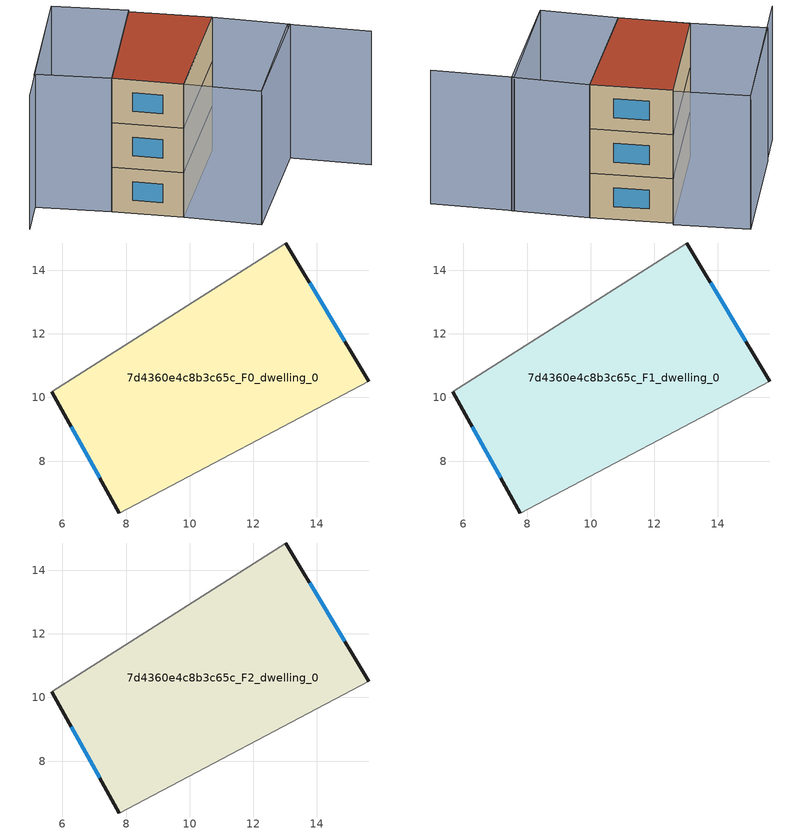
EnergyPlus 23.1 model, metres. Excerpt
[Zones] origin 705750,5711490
7d4360e4c8b3c65c_F0_dwelling_0
 floor ground (EU_floor_Construction): 13.02,14.86 15.63,10.51 7.78,6.37 5.67,10.18 z0
 wall outside (EU_wall_Construction): 15.63,10.51 13.02,14.86 / 5.67,10.18 7.78,6.37 z0:3
 wall adiabatic (EU_wall_Construction): 7.78,6.37 15.63,10.51 / 13.02,14.86 5.67,10.18 z0:3
 window (EU_Window_Construction): 14.87,11.76 13.78,13.6 / 6.28,9.08 7.17,7.47 z0.87:2.13
7d4360e4c8b3c65c_F1_dwelling_0
 floor to 7d4360e4c8b3c65c_F0_dwelling_0 (EU_floor_Construction): 13.02,14.86 15.63,10.51 7.78,6.37 5.67,10.18 z3
 wall outside (EU_wall_Construction): 15.63,10.51 13.02,14.86 / 5.67,10.18 7.78,6.37 z3:6
 wall adiabatic (EU_wall_Construction): 7.78,6.37 15.63,10.51 / 13.02,14.86 5.67,10.18 z3:6
 window (EU_Window_Construction): 14.87,11.76 13.78,13.6 / 6.28,9.08 7.17,7.47 z3.87:5.13
7d4360e4c8b3c65c_F2_dwelling_0
 floor to 7d4360e4c8b3c65c_F1_dwelling_0 (EU_floor_Construction): 13.02,14.86 15.63,10.51 7.78,6.37 5.67,10.18 z6
 wall outside (EU_wall_Construction): 15.63,10.51 13.02,14.86 / 5.67,10.18 7.78,6.37 z6:9
 wall adiabatic (EU_wall_Construction): 7.78,6.37 15.63,10.51 / 13.02,14.86 5.67,10.18 z6:9
 window (EU_Window_Construction): 14.87,11.76 13.78,13.6 / 6.28,9.08 7.17,7.47 z6.87:8.13
 roof outside (EU_roof_Construction): 15.63,10.51 13.02,14.86 5.67,10.18 7.78,6.37 z9
shading: 10.09,2.2 17.75,6.41 / 17.75,6.41 20.19,1.97 / 7.78,6.37 15.63,10.51 / 15.63,10.51 17.85,6.29 / 17.85,6.29 10.01,2.15 / 10.01,2.15 7.78,6.37 / 13.18,14.96 5.67,10.18 / 5.67,10.18 3.16,14.13 / 3.16,14.13 10.67,18.9 / 10.67,18.9 13.18,14.96 / 10.67,18.9 0.82,12.56 z0:9
[Building]
EU S2 Campaign: North Axis=0; Terrain=City; Solar Distribution=FullExterior
[Site:Location]
London: Latitude=51.5; Longitude=-0.5; Time Zone=0; Elevation=25
[SizingPeriod:WeatherFileDays]
AnnualSizingPeriod: Begin Month=1; Begin Day of Month=1; End Month=12; End Day of Month=31; Day of Week for Start Day=Monday; Use Weather File Daylight Saving Period=No; Use Weather File Rain and Snow Indicators=No
[MATERIAL]
EU_InternalMass_Material: Roughness=MediumRough; Thickness=0.1; Conductivity=1; Density=1800; Specific Heat=900; Thermal Absorptance=0.9; Solar Absorptance=0.7; Visible Absorptance=0.7
[MATERIAL:NOMASS] Roughness=MediumRough; Thermal Absorptance=0.9; Solar Absorptance=0.7; Visible Absorptance=0.7
Name | Thermal Resistance
EU_wall_NoMass | 0.724719
EU_roof_NoMass | 2.98947
EU_floor_NoMass | 2.39157
[WINDOWMATERIAL:SIMPLEGLAZINGSYSTEM]
EU_Window_SimpleGlazing: UFactor=2.63425; Solar Heat Gain Coefficient=0.76; Visible Transmittance=0.76
[CONSTRUCTION]
EU_wall_Construction: EU_wall_NoMass
EU_roof_Construction: EU_roof_NoMass
EU_floor_Construction: EU_floor_NoMass
EU_Window_Construction: EU_Window_SimpleGlazing
EU_InternalMass_Construction: EU_InternalMass_Material
[ZONE] Type=1; Multiplier=1; Ceiling Height=autocalculate; Floor Area=autocalculate; Part of Total Floor Area=Yes
Name | Volume
7d4360e4c8b3c65c_F0_dwelling_0 | 124.18
7d4360e4c8b3c65c_F1_dwelling_0; 7d4360e4c8b3c65c_F2_dwelling_0 | 124.179
[INTERNALMASS] Construction=EU_InternalMass_Construction; Surface Area=41.3931
Name | Zone or ZoneList
7d4360e4c8b3c65c_F0_dwelling_0_EU_InternalMass | 7d4360e4c8b3c65c_F0_dwelling_0
7d4360e4c8b3c65c_F1_dwelling_0_EU_InternalMass | 7d4360e4c8b3c65c_F1_dwelling_0
7d4360e4c8b3c65c_F2_dwelling_0_EU_InternalMass | 7d4360e4c8b3c65c_F2_dwelling_0
[OTHEREQUIPMENT] Fuel Type=Electricity; Design Level Calculation Method=Watts/Area; Power per Zone Floor Area=1; Fraction Latent=0; Fraction Radiant=0; Fraction Lost=0; Carbon Dioxide Generation Rate=0; EndUse Subcategory=EU_Step8_InternalGains
Name | Zone or ZoneList or Space or SpaceList | Schedule
EU_Step8_InternalGain_7d4360e4c8b3c65c_F0_dwelling_0_f000 | 7d4360e4c8b3c65c_F0_dwelling_0 | EU_Step8_GainSchedule_7d4360e4c8b3c65c_F0_dwelling_0_f000
EU_Step8_InternalGain_7d4360e4c8b3c65c_F1_dwelling_0_f000 | 7d4360e4c8b3c65c_F1_dwelling_0 | EU_Step8_GainSchedule_7d4360e4c8b3c65c_F1_dwelling_0_f000
EU_Step8_InternalGain_7d4360e4c8b3c65c_F2_dwelling_0_f000 | 7d4360e4c8b3c65c_F2_dwelling_0 | EU_Step8_GainSchedule_7d4360e4c8b3c65c_F2_dwelling_0_f000
[ZONEVENTILATION:DESIGNFLOWRATE] Schedule=EU_AlwaysOn; Design Flow Rate Calculation Method=AirChanges/Hour; Air Changes per Hour=0.418135; Ventilation Type=Natural; Fan Pressure Rise=0; Fan Total Efficiency=1; Constant Term Coefficient=1; Temperature Term Coefficient=0; Velocity Term Coefficient=0; Velocity Squared Term Coefficient=0; Minimum Indoor Temperature=-100; Maximum Indoor Temperature=100; Delta Temperature=-100; Minimum Outdoor Temperature=-100; Maximum Outdoor Temperature=100; Maximum Wind Speed=40
Name | Zone or ZoneList or Space or SpaceList
EU_ConstantAir_7d4360e4c8b3c65c_F0_dwelling_0 | 7d4360e4c8b3c65c_F0_dwelling_0
EU_ConstantAir_7d4360e4c8b3c65c_F1_dwelling_0 | 7d4360e4c8b3c65c_F1_dwelling_0
EU_ConstantAir_7d4360e4c8b3c65c_F2_dwelling_0 | 7d4360e4c8b3c65c_F2_dwelling_0
[HVACTEMPLATE:THERMOSTAT] Constant Heating Setpoint=20; Constant Cooling Setpoint=50
EU_HeatOnly_7d4360e4c8b3c65c_F0_dwelling_0; EU_HeatOnly_7d4360e4c8b3c65c_F1_dwelling_0; EU_HeatOnly_7d4360e4c8b3c65c_F2_dwelling_0
[HVACTEMPLATE:ZONE:IDEALLOADSAIRSYSTEM] System Availability Schedule=EU_AlwaysOn; Maximum Heating Supply Air Temperature=50; Minimum Cooling Supply Air Temperature=13; Maximum Heating Supply Air Humidity Ratio=0.0156; Minimum Cooling Supply Air Humidity Ratio=0.0077; Heating Limit=NoLimit; Cooling Limit=NoLimit; Heating Availability Schedule=EU_AlwaysOn; Cooling Availability Schedule=EU_CoolingOff; Dehumidification Control Type=ConstantSensibleHeatRatio; Cooling Sensible Heat Ratio=0.7; Dehumidification Setpoint=60; Humidification Control Type=None; Humidification Setpoint=30; Outdoor Air Method=None; Outdoor Air Flow Rate per Person=0.00944; Outdoor Air Flow Rate per Zone Floor Area=0; Outdoor Air Flow Rate per Zone=0; Demand Controlled Ventilation Type=None; Outdoor Air Economizer Type=NoEconomizer; Heat Recovery Type=None; Sensible Heat Recovery Effectiveness=0.7; Latent Heat Recovery Effectiveness=0.65
Name | Template Thermostat
7d4360e4c8b3c65c_F0_dwelling_0 | EU_HeatOnly_7d4360e4c8b3c65c_F0_dwelling_0
7d4360e4c8b3c65c_F1_dwelling_0 | EU_HeatOnly_7d4360e4c8b3c65c_F1_dwelling_0
7d4360e4c8b3c65c_F2_dwelling_0 | EU_HeatOnly_7d4360e4c8b3c65c_F2_dwelling_0
[SIZING:ZONE] Zone Cooling Design Supply Air Temperature Input Method=SupplyAirTemperature; Zone Cooling Design Supply Air Temperature=13; Zone Heating Design Supply Air Temperature Input Method=SupplyAirTemperature; Zone Heating Design Supply Air Temperature=50; Zone Cooling Design Supply Air Humidity Ratio=0.008; Zone Heating Design Supply Air Humidity Ratio=0.008; Cooling Design Air Flow Method=DesignDay; Cooling Design Air Flow Rate=0; Cooling Minimum Air Flow per Zone Floor Area=0.000762; Cooling Minimum Air Flow=0; Cooling Minimum Air Flow Fraction=0.2; Heating Design Air Flow Method=DesignDay; Heating Design Air Flow Rate=0; Heating Maximum Air Flow per Zone Floor Area=0.002032; Heating Maximum Air Flow=0.141576; Heating Maximum Air Flow Fraction=0.3; Account for Dedicated Outdoor Air System=No; Dedicated Outdoor Air System Control Strategy=NeutralSupplyAir; Dedicated Outdoor Air Low Setpoint Temperature for Design=autosize; Dedicated Outdoor Air High Setpoint Temperature for Design=autosize; Zone Load Sizing Method=Sensible Load Only No Latent Load; Zone Latent Cooling Design Supply Air Humidity Ratio Input Method=HumidityRatioDifference; Zone Cooling Design Supply Air Humidity Ratio Difference=0.005; Zone Latent Heating Design Supply Air Humidity Ratio Input Method=HumidityRatioDifference; Zone Humidification Design Supply Air Humidity Ratio Difference=0.005
7d4360e4c8b3c65c_F0_dwelling_0; 7d4360e4c8b3c65c_F1_dwelling_0; 7d4360e4c8b3c65c_F2_dwelling_0
[SCHEDULE:CONSTANT]
Name | Hourly Value
EU_AlwaysOn | 1
EU_CoolingOff | 0
[SCHEDULE:FILE] Column Number=1; Rows to Skip at Top=0; Number of Hours of Data=8760; Column Separator=Comma; Interpolate to Timestep=No; Minutes per Item=60; Adjust Schedule for Daylight Savings=Yes
Name | File
EU_Step8_GainSchedule_7d4360e4c8b3c65c_F0_dwelling_0_f000 | ../../schedules/7d4360e4c8b3c65c/7d4360e4c8b3c65c_F0_dwelling_0_f000_gain.csv
EU_Step8_GainSchedule_7d4360e4c8b3c65c_F1_dwelling_0_f000 | ../../schedules/7d4360e4c8b3c65c/7d4360e4c8b3c65c_F1_dwelling_0_f000_gain.csv
EU_Step8_GainSchedule_7d4360e4c8b3c65c_F2_dwelling_0_f000 | ../../schedules/7d4360e4c8b3c65c/7d4360e4c8b3c65c_F2_dwelling_0_f000_gain.csv
